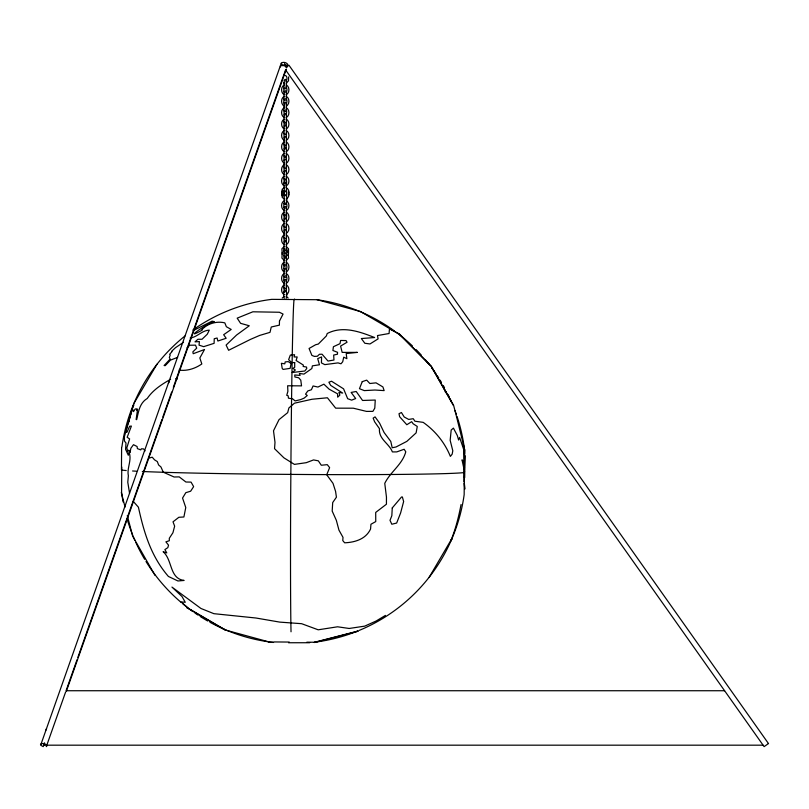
<?xml version="1.0" encoding="UTF-8"?>
<svg xmlns="http://www.w3.org/2000/svg" width="809" height="809" viewBox="0 0 809 809"><rect width="100%" height="100%" fill="white"/><g stroke="black" fill="none" stroke-linecap="round" stroke-linejoin="round"><path stroke-width="1.21" d="M126.214 470.535A172.792 3.64 0.4 0 1 121.451 469.978L121.613 447.438M121.755 467.005L121.572 492.054A172.792 172.742 31.3 0 0 123.089 501.944M286.791 67.39L287.822 64.487C286.659 62.485 282.988 61.514 281.269 63.213L40.652 745.18L43.221 746.626L44.566 742.824M281.269 63.213L281.866 64.487L286.588 66.945L284.556 64.053L284.02 65.499L280.49 65.772L280.42 66.955M461.059 504.523C458.713 516.83 455.487 529.571 450.674 541.11L452.039 538.804M284.232 80.172C287.498 76.299 286.366 87.453 286.153 88.363C282.422 91.518 284.667 80.394 284.262 80.425M283.807 87.928L283.807 91.741L284.485 92.62M284.232 91.569C287.498 87.696 286.366 98.85 286.153 99.76C282.402 103.127 284.495 90.709 284.363 92.064M284.232 102.965C287.498 99.092 286.366 110.246 286.153 111.157C282.402 114.524 284.495 102.106 284.363 103.461M284.232 114.362C287.498 110.489 286.366 121.643 286.153 122.553C282.402 125.931 284.495 113.503 284.363 114.858M284.232 125.759C287.498 121.886 286.366 133.04 286.153 133.95C282.402 137.328 284.495 124.899 284.363 126.255M284.232 137.166C287.498 133.283 286.366 144.447 286.153 145.347C282.402 148.725 284.495 136.296 284.363 137.651M284.232 148.563C287.498 144.69 286.366 155.844 286.153 156.744C282.402 160.121 284.495 147.693 284.363 149.048M284.232 159.96C287.498 156.086 286.366 167.241 286.153 168.151C282.402 171.518 284.495 159.09 284.363 160.455M281.906 191.784L281.906 194.838M284.232 171.356C287.498 167.483 286.366 178.637 286.153 179.547C282.402 182.915 284.495 170.487 284.363 171.852M284.232 190.691C284.616 189.66 282.493 179.487 286.153 182.5C285.284 183.704 288.358 193.311 284.363 191.177M286.184 195.93C288.044 197.113 286.073 208.489 284.363 203.372M284.232 207.326C287.498 203.453 286.366 214.607 286.153 215.518C282.402 218.895 284.495 206.467 284.363 207.822M286.679 193.826C283.292 199.56 283.292 187.061 286.679 192.795M284.232 218.733C287.498 214.85 286.366 226.014 286.153 226.914C282.402 230.292 284.495 217.864 284.363 219.219M288.51 194.838L288.631 193.948M284.232 230.13C287.498 226.257 286.366 237.411 286.153 238.311C282.402 241.689 284.495 229.26 284.363 230.616M284.232 241.527C287.498 237.654 286.366 248.808 286.153 249.718C282.402 253.086 284.495 240.657 284.363 242.022M283.737 254.238L285.213 252.661L286.679 254.238M284.232 257.373C287.498 253.5 286.366 264.654 286.153 265.564C282.402 268.942 284.495 256.514 284.363 257.869M284.232 268.77C287.498 264.897 286.366 276.051 286.153 276.961C282.402 280.339 284.495 267.91 284.363 269.266M284.232 280.177C287.498 276.294 286.366 287.448 286.153 288.358C282.402 291.736 284.495 279.307 284.363 280.662M288.51 253.611L288.51 248.778L286.093 246.361M284.232 298.288C281.33 288.237 289.086 288.237 286.184 298.288M128.773 421.408L128.429 422.692L132.292 408.97M133.232 405.481L123.999 438.053L124.384 436.557L124.485 441.117L125.992 442.968L125.587 449.329L128.307 455.265L128.631 452.838L129.288 452.919C131.867 460.675 126.7 468.148 128.368 475.823L127.782 482.215L129.561 493.328M46.821 745.18L46.305 746.626L47.023 745.615C45.86 743.613 42.189 742.642 40.47 744.341M47.235 743.997L65.559 692.191M77.027 659.75L66.065 690.734L724.591 690.734M77.866 657.363L161.982 419.436M162.821 417.05L171.66 392.062M173.338 387.309L285.658 69.604M66.247 691.574L286.356 68.987M283.949 98.981L283.737 102.642L284.485 104.027M283.949 110.378L284.181 115.191M283.949 121.775L284.181 126.588M283.949 133.172L284.181 137.985M286.467 160.485L286.234 155.672M286.467 171.882L286.234 167.069M283.949 203.342L283.737 207.003L284.485 208.388M283.949 214.739L284.181 219.552M283.949 226.136L284.181 230.949M283.949 237.533L284.181 242.346M282.25 252.398L281.906 258.061L284.323 260.478M283.949 264.786L283.737 268.446L284.485 269.832M283.949 276.182L283.737 279.843L284.485 281.229M283.949 287.579L284.181 292.393M132.615 407.827L133.92 404.874M176.706 379.573L177.484 377.914L175.735 378.764M168.393 383.294L169.506 381.292M134.163 403.044L156.956 364.222M283.737 193.027L283.737 191.015M429.114 577.383L451.907 538.561M294.567 299.057L294.001 300.008A172.792 2.174 -89.6 0 0 291.018 451.847L290.684 496.938A172.792 2.174 -89.6 0 0 291.028 631.789M464.619 471.627L464.042 472.577A172.792 3.64 0.4 0 1 313.407 474.559L268.295 474.226A172.792 3.64 0.4 0 1 142.303 471.485M281.785 193.594L282.25 197.447L284.323 199.034M284.363 195.444L286.052 195.444M286.234 115.191L286.679 111.227L285.931 109.842M286.234 126.588L286.467 121.775M286.234 137.985L286.467 133.172M284.181 144.275L284.181 149.382M286.234 149.382L286.234 144.275M284.181 155.672L283.949 160.485M284.181 167.069L283.949 171.882M284.181 178.465L283.949 183.279M282.25 190.964L282.796 190.246M286.234 219.552L286.679 215.588L285.931 214.213M286.234 230.949L286.467 226.136M286.234 242.346L286.467 237.533M284.181 248.636L283.838 251.639M286.234 292.393L286.467 287.579M282.25 297.995L284.323 296.397M187.112 347.718L189.751 345.231L195.495 345.16L196.708 348.133L192.855 351.854L193.209 353.715L204.515 349.508L199.843 357.972L201.815 363.959C195.313 368.53 187 371.28 179.032 370.077M285.931 81.224C287.326 79.889 287.529 75.884 285.213 75.459M285.931 92.62C287.276 91.336 287.276 88.343 285.931 87.048M285.931 104.027C287.276 102.733 287.276 99.74 285.931 98.445M285.931 183.805L286.679 182.429L286.234 178.465M285.931 208.388C287.276 207.094 287.276 204.101 285.931 202.806M287.63 255.138L285.213 256.14L283.504 255.684M285.931 258.435L286.679 255.179M285.931 269.832C287.276 268.537 287.276 265.544 285.931 264.25M285.931 281.229C287.276 279.934 287.276 276.941 285.931 275.657M183.501 342.308L175.492 347.678L171.559 351.369L171.983 351.662L169.607 354.342L170.244 354.939L169.314 357.538L170.153 359.065L164.085 365.547L165.228 365.648L170.426 360.147L177.636 357.345M285.981 67.369L288.975 65.256L768.469 743.552M768.55 743.501L764.121 746.626L285.567 69.847M385.438 615.416L376.104 621.029L364.707 626.136L349.164 628.472L337.575 626.793L318.2 629.806L301.595 623.688L279.843 622.121L255.907 618.005L213.879 613.677L200.956 608.479L171.953 587.081L182.005 596.536L185.271 602.29L180.983 601.906L186.899 606.942M46.538 728.545L46.022 729.991M193.391 330.497L212.1 321.153L214.243 321.638C211.23 320.536 180.144 342.288 202.21 330.123L201.795 329.748C207.508 323.549 216.6 320.86 224.821 322.872L226.358 326.715L231.202 329.445L223.658 334.714L226.166 338.273L217.864 341.024L217.105 338.01L214.233 338.738L214.112 343.329L203.686 346.656L199.044 345.15L199.378 341.58L195.03 341.853L197.902 339.274L202.028 339.264L207.276 334.218L209.288 330.133C202.028 330.335 197.093 337.282 190.196 337.99M170.618 379.3C161.871 384.224 152.992 389.958 147.248 398.463C139.451 403.145 138.602 411.71 136.681 419.628L136.124 419.507L137.591 409.182L136.691 410.264L136.731 408.879L135.245 408.97L133.485 411.639L132.615 409.152L131.554 410.598L125.547 432.37L127.033 432.168L129.602 426.252L131.402 426.07L127.155 437.295L129.622 438.913L126.811 447.893L127.822 451.715L128.611 450.269L129.369 450.482L130.037 452.615L130.866 448.257L133.485 444.687L137.085 446.517L137.388 448.621L140.776 449.895L141.302 448.803L143.567 448.904L145.064 450.896M286.093 83.276L288.51 80.86L288.631 76.906M284.323 85.006C280.662 86.381 280.662 93.298 284.323 94.673M286.093 94.673C289.875 93.369 289.875 86.3 286.093 85.006M284.323 96.402C280.662 97.778 280.662 104.695 284.323 106.07M286.093 106.07C289.875 104.765 289.875 97.697 286.093 96.402M284.323 107.799C280.662 109.175 280.662 116.091 284.323 117.467M286.093 117.467C289.875 116.172 289.875 109.104 286.093 107.799M284.323 119.196C280.662 120.571 280.662 127.488 284.323 128.864M286.093 128.864C289.875 127.569 289.875 120.501 286.093 119.196M284.323 130.593C280.662 131.968 280.662 138.885 284.323 140.26M286.093 140.26C289.875 138.966 289.875 131.897 286.093 130.593M284.323 141.99C280.662 143.365 280.662 150.282 284.323 151.667M286.093 151.667C289.875 150.363 289.875 143.294 286.093 141.99M284.323 153.386C280.662 154.772 280.662 161.689 284.323 163.064M286.093 163.064C289.875 161.76 289.875 154.691 286.093 153.386M284.323 164.793C280.662 166.169 280.662 173.086 284.323 174.461M286.093 174.461C289.875 173.156 289.875 166.088 286.093 164.793M284.323 176.19C280.662 177.565 280.662 184.482 284.323 185.858M286.093 185.858C289.875 184.553 289.875 177.484 286.093 176.19M284.323 187.587L282.25 189.175L281.785 193.027M286.093 199.034C290.168 197.345 290.168 189.276 286.093 187.587M284.323 200.763C280.662 202.139 280.662 209.056 284.323 210.431M286.093 210.431C289.875 209.137 289.875 202.068 286.093 200.763M284.323 212.16C280.662 213.536 280.662 220.452 284.323 221.828M286.093 221.828C289.875 220.533 289.875 213.465 286.093 212.16M284.323 223.557C280.662 224.932 280.662 231.849 284.323 233.225M286.093 233.225C289.875 231.93 289.875 224.862 286.093 223.557M284.323 234.954C280.662 236.329 280.662 243.256 284.323 244.631M286.093 244.631C289.875 243.327 289.875 236.258 286.093 234.954M284.323 246.361L281.906 248.778L282.25 254.43M283.504 251.154L285.213 250.689L287.63 251.69M286.093 260.478L288.51 258.061L288.166 252.398M284.323 262.207C280.662 263.582 280.662 270.499 284.323 271.875M286.093 271.875C289.875 270.58 289.875 263.512 286.093 262.207M284.323 273.604C280.662 274.979 280.662 281.896 284.323 283.271M286.093 283.271C289.875 281.977 289.875 274.908 286.093 273.604M284.323 285.001C280.662 286.376 280.662 293.293 284.323 294.668M286.093 294.668C289.875 293.374 289.875 286.305 286.093 285.001M149.604 457.965L152.223 457.176L154.529 459.836L157.31 461.575L158.615 464.973L160.94 466.955L163.276 472.183L174.097 476.997L179.224 476.885L185.908 482.012L191.066 482.113L193.644 486.634L190.631 491.215L185.827 492.671L182.551 498.051L185.767 507.546L183.896 516.991L178.86 517.285L173.015 521.825L174.643 526.163L172.924 532.747L169.314 538.258L169.314 540.725L165.896 541.838L168.535 545.165L167.817 547.653L164.894 549.574L166.775 552.901L163.105 551.708C172.651 559.868 169.253 578.566 184.108 580.447L177.94 580.973L168.424 576.463C150.98 556.329 143.911 532.393 138.42 507.192L133.354 501.479M314.296 642.316L357.881 631.091M314.327 642.528L357.962 631.293M309.675 642.73L288.52 642.75M43.737 745.18L763.089 745.18M274.241 641.941L289.278 642.063M306.823 642.194L314.337 642.245A172.792 172.742 31.3 0 0 357.993 630.909M273.563 642.235L269.195 641.972L225.64 630.09L186.677 607.357M273.533 642.457L269.164 642.194M316.875 299.643L360.43 311.516L399.393 334.259L431.106 366.295L453.404 405.461M283.504 82.933L284.323 83.276M286.093 296.397L288.166 297.995M284.535 64.053L287.104 65.499M186.545 607.529L225.549 630.292M284.485 258.435L283.838 255.199M445.172 391.728L446.649 393.144L431.278 366.164L399.525 334.077L389.453 328.919L389.078 333.51L377.479 335.563L378.086 338.88L369.986 343.956L364.829 343.259L361.35 338.536L374.597 337.535C359.793 331.69 342.713 325.471 327.22 333.51L326.371 335.927L318.321 344.047L315.641 344.735L309.068 348.467L311.88 355.384L314.357 356.395L317.31 356.263L319.474 354.281L322.083 354.231L327.999 361.057L333.955 360.025L333.682 355.05L337.454 354.231L337.545 352.319L332.914 350.489L333.409 346.727L340.002 343.663L340.609 340.468L346.06 340.579L347.041 342.237L340.599 346.09L342.167 352.4L357.356 352.39L346.181 353.573L346.869 358.69L343.744 357.173L342.703 361.775L340.983 363.807L338.041 362.887L324.813 364.626L321.446 362.917L321.588 356.921L317.704 358.63L319.454 364.768L312.375 365.86L311.859 368.52L303.962 374.092L299.381 373.475L300.129 375.396L294.749 374.971L294.901 377.004L298.663 377.752L300.776 380.159L301.545 385.873L287.64 385.772L287.883 391.374L286.73 395.308L288.176 395.803L288.439 398.159L292.605 398.857L295.154 400.92L300.746 399.575L304.214 398.079L307.268 395.49L305.549 394.135L307.804 390.969L311.404 389.736L313.073 385.964L317.937 387.056L323.903 384.184L329.101 389.149L337.535 393.811L337.677 397.189L339.861 395.105L338.9 392.446L342.662 393.063L330.659 385.367L328.889 382.202L331.548 381.231L343.582 388.846L347.668 398.695L351.652 400.152L355.677 398.544L351.146 392.426L356.213 391.485L362.553 400.465L375.255 400.05L374.8 408.1L372.919 411.366L366.517 411.397L353.311 408.201L335.674 408.161L327.412 397.775L311.981 399.262L294.446 403.206L288.904 407.938L287.66 412.671L279.034 419.628L273.503 430.793L274.999 442.321L274.544 448.682L283.929 457.843L294.405 464.386L306.257 462.687L313.538 459.927L318.321 460.827L321.304 465.246L327.271 464.649L329.637 467.622L326.715 474.752L333.015 483.367L335.583 491.417L336.423 497.191L332.701 502.561L332.186 511.086L336.332 520.308L338.961 530.148L343.006 537.378L342.773 540.564L344.644 542.809C354.989 542.364 365.759 539.188 370.552 529.066L370.947 524.262L375.75 521.583L375.7 512.431L386.429 504.219L386.459 497.1L384.76 483.357C390.393 471.799 402.407 464.538 405.784 451.776L404.146 449.268L396.764 451.897L392.385 451.918C389.291 443.494 378.349 439.125 379.472 428.699L374.618 421.772L373.151 418.122L375.073 416.868L379.563 423.107L384.093 432.502L390.767 441.411L392.203 447.741L396.006 446.993L406.816 441.39L416.119 432.886L417.282 426.454L413.166 423.795L411.65 421.681L406.816 424.745L399.616 416.716L399.009 413.723L401.426 412.519L404.217 416.999L408.697 419.426L413.247 418.698L414.896 421.216L423.168 422.359C435.293 430.853 444.808 442.665 450.37 456.397L452.16 454.173L452.807 450.785L450.158 440.308L451.179 430.054L453.424 428.123L457.338 435.566L458.602 440.015L459.623 437.426L463.881 450.037L464.427 469.796L464.447 449.976L463.001 444.283L464.538 449.814L464.548 454.425L464.659 449.612L455.973 414.43L453.616 405.38L444.192 388.826M282.25 195.657L282.796 196.365M286.234 248.636C289.541 251.629 283.868 257.1 283.737 251.801M283.737 193.594L283.737 195.606M154.964 575.31L132.656 536.145L127.286 515.545M121.289 492.529L125.071 507.071M288.51 191.784L288.631 192.673M286.608 190.509L286.679 195.606M284.232 195.93L284.232 203.868M359.135 630.433A172.792 172.742 31.3 0 0 464.164 494.653L464.497 449.551A172.792 172.742 31.3 0 0 457.034 416.463M269.235 641.911A172.792 172.742 31.3 0 1 209.946 622.252M207.741 621.019A172.792 172.742 31.3 0 1 200.167 616.458M198.053 615.093A172.792 172.742 31.3 0 1 194.918 612.979M192.866 611.533A172.792 172.742 31.3 0 1 190.833 610.067M188.831 608.58A172.792 172.742 31.3 0 1 182.965 603.939M181.044 602.331A172.792 172.742 31.3 0 1 145.994 561.486M144.68 559.322A172.792 172.742 31.3 0 1 135.892 542.586M134.87 540.301A172.792 172.742 31.3 0 1 133.404 536.852M132.929 535.71A172.792 172.742 31.3 0 1 127.165 519.125M121.896 446.962A172.792 172.742 31.3 0 1 184.917 336.018M192.876 330.011A172.792 172.742 31.3 0 1 271.733 299.36L316.835 299.704A172.792 172.742 31.3 0 1 394.226 330.8M397.239 333.035A172.792 172.742 31.3 0 1 412.499 346.03M416.099 349.579A172.792 172.742 31.3 0 1 421.297 355.09M425.423 359.833A172.792 172.742 31.3 0 1 429.357 364.697M431.622 367.67A172.792 172.742 31.3 0 1 435.97 373.788M437.366 375.872A172.792 172.742 31.3 0 1 438.731 377.985M440.076 380.129A172.792 172.742 31.3 0 1 441.39 382.283M443.292 385.559A172.792 172.742 31.3 0 1 444.525 387.764M448.014 394.479A172.792 172.742 31.3 0 1 449.116 396.744M450.178 399.029A172.792 172.742 31.3 0 1 451.2 401.315M454.951 410.547A172.792 172.742 31.3 0 1 456.225 414.087M136.539 471.202A172.792 3.64 0.4 0 1 132.565 470.98M294.698 362.584L294.698 367.326L292.898 368.388L295.366 370.006L292.221 372.514L304.811 371.028L306.763 368.489L306.53 367.053L303.153 366.467L303.375 365.081L296.104 360.511L297.186 356.971L294.102 356.941L294.567 354.736L290.34 355.07L288.631 359.651L291.604 362.563L294.698 362.584M464.356 483.276L464.71 489.041L464.356 483.276M464.548 467.744L464.518 477.937L464.851 455.447L464.548 467.744M464.447 476.107L464.336 481.931L464.285 470.332L462 459.856L463.112 460.877L464.326 464.336L464.447 476.107M279.469 321.042L279.388 325.137L271.258 327.008L270.004 332.357L259.659 335.422L250.527 339.365L228.613 350.287L226.126 345.079L236.602 335.017L249.283 325.774L240.586 323.327L237.179 318.149L252.873 311.799L279.388 312.254L283.059 314.074L279.469 321.042M392.254 507.941L391.839 515.697L390.009 520.339L391.809 524.232L396.653 523.049L400.607 512.977L403.64 501.519L402.366 496.979L401.537 496.989L392.254 507.941M291.078 363.504L290.148 368.368L283.059 369.42L282.179 368.307L281.39 363.302L284.788 363.838L285.193 361.906L288.257 361.623L291.078 363.504M362.25 381.646L359.459 388.694L364.283 390.605L374.901 390.029L384.144 390.605L382.92 386.955L376.043 382.849L369.844 383.506L366.679 380.139L362.25 381.646"/></g></svg>
